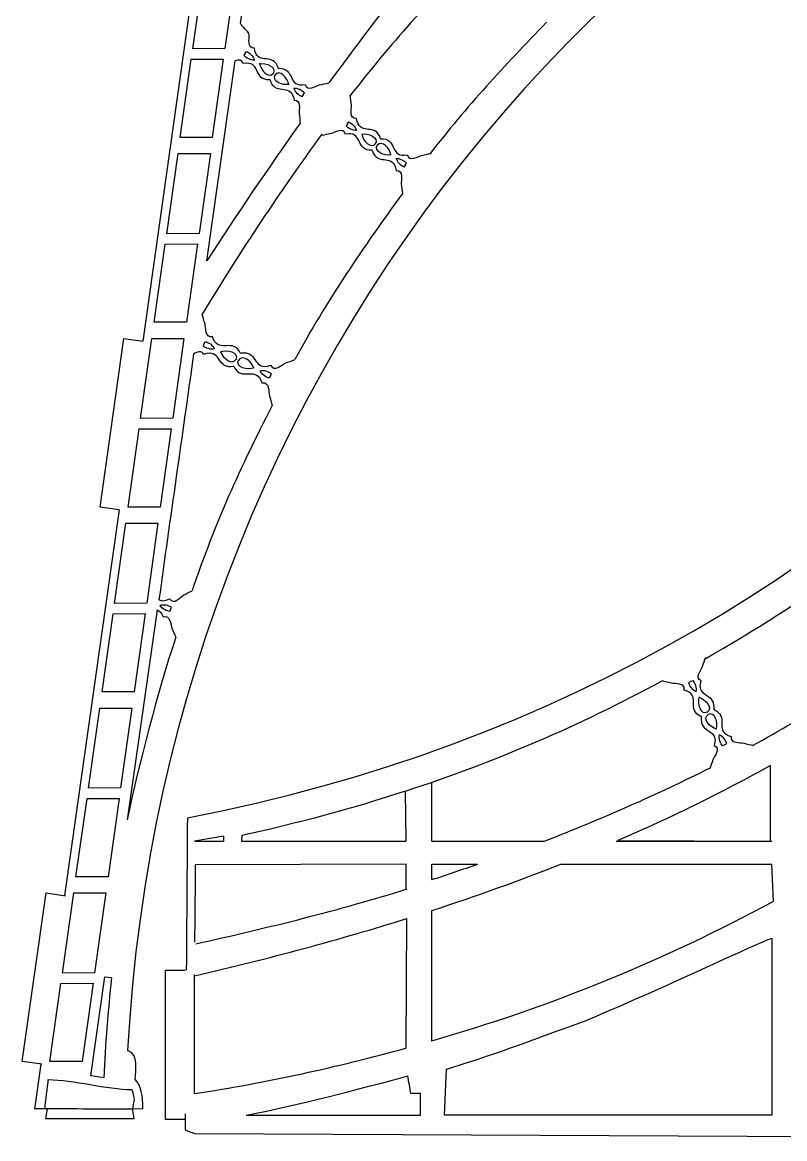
# Model space of a CAD drawing. Extents: x -297 to 143, y -140 to 144.
# Drawn here: x -296.8 to -180.5, y -140.1 to 30.1 of the extents above; entities that cross this region are included whole.
import ezdxf

# ---------------------------------------------------------------- set-up
doc = ezdxf.new("R2010")
doc.units = 0
doc.header["$MEASUREMENT"] = 0
doc.layers.add('LAYER_1', color=7, linetype='CONTINUOUS')

msp = doc.modelspace()

# ---------------------------------------------------------------- linework, layer by layer
at = {"layer": 'LAYER_1', "color": 1}
for points in [[(-271.6017, -91.1763), (-158.8147, -69.7281), (-82.4755, 22.5189), (-76.7633, 130.1193)], [(-85.8812, 94.6306), (-198.6682, 73.1824), (-275.0074, -19.0646), (-280.7196, -126.665)], [(-231.4026, 44.0666), (-238.1582, 36.8032), (-244.1044, 28.9666), (-250.0274, 20.8508)], [(-270.1016, 40.3278), (-270.1016, 40.3278), (-278.4034, -18.5072), (-278.4034, -18.5072)], [(-227.8022, 40.5444), (-234.2786, 33.7778), (-240.7862, 26.683), (-246.762, 18.9332)], [(-263.4832, 29.962), (-263.4832, 29.962), (-263.1046, 32.6216), (-263.1046, 32.6216)], [(-216.8346, 30.0942), (-223.1184, 23.7034), (-229.1004, 17.1366), (-234.609, 10.0748)], [(-268.6426, -6.2798), (-268.6426, -6.2798), (-264.2968, 24.2462), (-264.2968, 24.2462)], [(-260.6492, 23.786), (-259.6042, 23.992), (-257.8884, 23.2712), (-258.5514, 22.2572)], [(-260.603, 23.851), (-260.4616, 22.795), (-259.2264, 21.403), (-258.4796, 22.3574)], [(-256.0974, 20.6246), (-257.1426, 20.4186), (-258.8584, 21.1396), (-258.1954, 22.1534)], [(-256.144, 20.5596), (-256.2852, 21.6158), (-257.5204, 23.0078), (-258.2672, 22.0538)], [(-254.4028, 14.7402), (-259.2972, 7.7502), (-264.0962, 0.8676), (-268.6426, -6.2798)], [(-251.103, 13.017), (-257.3692, 4.478), (-263.421, -4.6508), (-269.35, -14.4124)], [(-245.0677, 13.0485), (-244.0224, 13.2546), (-242.3067, 12.5336), (-242.9697, 11.5197)], [(-245.0213, 13.1133), (-244.8798, 12.0574), (-243.6446, 10.6652), (-242.8983, 11.6195)], [(-240.5624, 9.8222), (-240.7039, 10.8782), (-241.939, 12.2704), (-242.6854, 11.3161)], [(-240.5159, 9.8871), (-241.5612, 9.681), (-243.277, 10.4019), (-242.614, 11.4159)], [(-234.473, 10.0748), (-234.473, 10.0748), (-234.4362, 10.1264), (-234.4362, 10.1264)], [(-238.8212, 4.0026), (-244.6592, -4.0256), (-250.443, -12.5426), (-255.2424, -21.3144)], [(-266.6066, -20.138), (-265.5736, -19.748), (-263.6956, -20.1902), (-264.199, -21.3408)], [(-266.5704, -20.0638), (-266.2448, -21.1194), (-264.7426, -22.33), (-264.1428, -21.2258)], [(-261.4462, -22.6628), (-261.772, -21.6072), (-263.274, -20.3962), (-263.8736, -21.5)], [(-270.6642, -20.4812), (-272.379, -32.8021), (-274.2497, -45.6118), (-275.9383, -57.9591)], [(-261.4098, -22.5884), (-262.4428, -22.9786), (-264.321, -22.5362), (-263.8174, -21.3858)], [(-258.6662, -28.3136), (-263.7558, -38.2), (-267.2404, -45.9678), (-270.9036, -56.5656)], [(-282.0306, -44.2134), (-282.0306, -44.2134), (-290.3324, -103.0481), (-290.3324, -103.0481)], [(-282.0305, -44.2134), (-282.0305, -44.2134), (-284.8977, -43.8105), (-284.8977, -43.8105)], [(-192.6613, -66.9359), (-185.1837, -62.6933), (-177.9823, -58.0871), (-171.1063, -53.1471)], [(-276.2036, -59.505), (-276.2036, -59.505), (-280.7778, -91.5225), (-280.7778, -91.5225)], [(-273.3868, -63.659), (-276.116, -72.03), (-278.9958, -82.793), (-280.7778, -91.5226)], [(-185.4425, -80.1789), (-177.2549, -75.7125), (-169.5173, -70.8823), (-162.1623, -65.6561)], [(-238.3361, -87.1173), (-224.6891, -82.6785), (-211.8455, -77.1477), (-199.2289, -70.3221)], [(-193.5562, -72.7662), (-193.8954, -73.7859), (-193.3923, -75.5945), (-192.2934, -75.0601)], [(-193.627, -72.8044), (-192.5884, -73.0804), (-191.3525, -74.4934), (-192.4023, -75.1188)], [(-190.9011, -77.6849), (-191.9397, -77.4089), (-193.1756, -75.9959), (-192.1258, -75.3704)], [(-190.9719, -77.7231), (-190.6327, -76.7033), (-191.1358, -74.8948), (-192.2347, -75.4292)], [(-217.1949, -94.7693), (-208.5357, -91.3889), (-199.6969, -87.5397), (-191.8949, -83.5761)], [(-234.3051, -94.7693), (-234.3051, -94.7693), (-234.3051, -85.7661), (-234.3051, -85.7661)], [(-271.6073, -91.2127), (-271.6583, -98.9563), (-271.7154, -106.6939), (-271.7754, -114.4284)], [(-270.5051, -94.7693), (-270.5051, -94.7693), (-266.0621, -94.7693), (-266.0621, -94.7693)], [(-234.3051, -94.7693), (-234.3051, -94.7693), (-217.1949, -94.7693), (-217.1949, -94.7693)], [(-206.2033, -94.7693), (-206.2033, -94.7693), (-182.4605, -94.7693), (-182.4605, -94.7693)], [(-234.3051, -100.6107), (-231.9479, -99.8417), (-229.6205, -99.0537), (-227.3221, -98.2471)], [(-234.2987, -105.3191), (-227.4925, -103.1055), (-220.9483, -100.7569), (-214.6447, -98.2613)], [(-214.6593, -98.2671), (-214.6593, -98.2671), (-182.4605, -98.2671), (-182.4605, -98.2671)], [(-214.6593, -98.2671), (-214.6593, -98.2671), (-182.4605, -98.2671), (-182.4605, -98.2671)], [(-270.3271, -110.4199), (-259.0093, -107.8749), (-248.2359, -105.2247), (-238.0703, -102.0377)], [(-234.3051, -125.2263), (-234.3051, -125.2263), (-234.3051, -105.3213), (-234.3051, -105.3213)], [(-270.5201, -115.2953), (-259.1655, -112.6573), (-248.2677, -109.7133), (-238.1329, -106.5433)], [(-238.2633, -126.3109), (-238.2633, -126.3109), (-238.1329, -106.5433), (-238.1329, -106.5433)], [(-283.1666, -115.5956), (-283.7231, -120.6234), (-284.1269, -125.6916), (-284.3341, -130.8335)], [(-270.5201, -133.2357), (-270.5201, -133.2357), (-270.5201, -115.0941), (-270.5201, -115.0941)], [(-270.5201, -133.2357), (-259.4211, -131.5747), (-248.6873, -129.1773), (-238.1791, -126.2879)], [(-293.8093, -128.7755), (-293.8093, -128.7755), (-296.7801, -128.358), (-296.7801, -128.358)], [(-293.9595, -128.7544), (-293.9595, -128.7544), (-294.9207, -135.5665), (-294.9207, -135.5665)], [(-262.6685, -136.5335), (-254.4617, -134.9427), (-245.6261, -132.6181), (-237.9891, -130.5519)], [(-292.9767, -135.5663), (-292.9767, -135.5663), (-294.9207, -135.5665), (-294.9207, -135.5665)], [(-279.9913, -135.4979), (-279.9913, -135.4979), (-278.3842, -135.5666), (-278.3842, -135.5666)], [(-271.9582, -137.1971), (-271.9582, -137.1971), (-274.971, -137.1971), (-274.971, -137.1971)]]:
    msp.add_open_spline(points, degree=3, dxfattribs=at)
at = {"layer": 'LAYER_1', "color": 5}
for points, knots in [([(-264.1909, 38.2572), (-264.1909, 38.2572), (-269.062, 38.2572), (-269.062, 38.2572), (-269.062, 38.2572), (-269.062, 38.2572), (-270.7846, 26.0487), (-270.7846, 26.0487), (-270.7846, 26.0487), (-270.7846, 26.0487), (-265.9082, 26.0856), (-265.9082, 26.0856), (-265.9082, 26.0856), (-265.9082, 26.0856), (-264.1909, 38.2572), (-264.1909, 38.2572)], [0, 0, 0, 0, 0.2, 0.2, 0.2, 0.2, 0.4, 0.4, 0.4, 0.4, 0.6, 0.6, 0.6, 0.6, 1, 1, 1, 1]), ([(-266.134, 24.4853), (-266.134, 24.4853), (-271.0095, 24.4548), (-271.0095, 24.4548), (-271.0095, 24.4548), (-271.0095, 24.4548), (-272.6889, 12.5532), (-272.6889, 12.5532), (-272.6889, 12.5532), (-272.6889, 12.5532), (-267.8177, 12.553), (-267.8177, 12.553), (-267.8177, 12.553), (-267.8177, 12.553), (-266.134, 24.4853), (-266.134, 24.4853)], [0, 0, 0, 0, 0.2, 0.2, 0.2, 0.2, 0.4, 0.4, 0.4, 0.4, 0.6, 0.6, 0.6, 0.6, 1, 1, 1, 1]), ([(-268.1067, 10.075), (-268.1067, 10.075), (-273.0386, 10.0749), (-273.0386, 10.0749), (-273.0386, 10.0749), (-273.0386, 10.0749), (-274.7613, -2.1336), (-274.7613, -2.1336), (-274.7613, -2.1336), (-274.7613, -2.1336), (-269.824, -2.0966), (-269.824, -2.0966), (-269.824, -2.0966), (-269.824, -2.0966), (-268.1067, 10.075), (-268.1067, 10.075)], [0, 0, 0, 0, 0.2, 0.2, 0.2, 0.2, 0.4, 0.4, 0.4, 0.4, 0.6, 0.6, 0.6, 0.6, 1, 1, 1, 1]), ([(-270.0498, -3.6969), (-270.0498, -3.6969), (-274.986, -3.7273), (-274.986, -3.7273), (-274.986, -3.7273), (-274.986, -3.7273), (-276.6653, -15.6292), (-276.6653, -15.6292), (-276.6653, -15.6292), (-276.6653, -15.6292), (-271.7335, -15.6291), (-271.7335, -15.6291), (-271.7335, -15.6291), (-271.7335, -15.6291), (-270.0498, -3.6969), (-270.0498, -3.6969)], [0, 0, 0, 0, 0.2, 0.2, 0.2, 0.2, 0.4, 0.4, 0.4, 0.4, 0.6, 0.6, 0.6, 0.6, 1, 1, 1, 1]), ([(-272.1283, -18.1076), (-272.1283, -18.1076), (-277.0147, -18.1033), (-277.0147, -18.1033), (-277.0147, -18.1033), (-277.0147, -18.1033), (-278.7378, -30.3161), (-278.7378, -30.3161), (-278.7378, -30.3161), (-278.7378, -30.3161), (-273.8457, -30.2792), (-273.8457, -30.2792), (-273.8457, -30.2792), (-273.8457, -30.2792), (-272.1283, -18.1076), (-272.1283, -18.1076)], [0, 0, 0, 0, 0.2, 0.2, 0.2, 0.2, 0.4, 0.4, 0.4, 0.4, 0.6, 0.6, 0.6, 0.6, 1, 1, 1, 1]), ([(-274.0714, -31.8795), (-274.0714, -31.8795), (-278.9629, -31.9099), (-278.9629, -31.9099), (-278.9629, -31.9099), (-278.9629, -31.9099), (-280.642, -43.8118), (-280.642, -43.8118), (-280.642, -43.8118), (-280.642, -43.8118), (-275.7551, -43.8117), (-275.7551, -43.8117), (-275.7551, -43.8117), (-275.7551, -43.8117), (-274.0714, -31.8795), (-274.0714, -31.8795)], [0, 0, 0, 0, 0.2, 0.2, 0.2, 0.2, 0.4, 0.4, 0.4, 0.4, 0.6, 0.6, 0.6, 0.6, 1, 1, 1, 1]), ([(-276.0971, -46.29), (-276.0971, -46.29), (-280.9916, -46.2883), (-280.9916, -46.2883), (-280.9916, -46.2883), (-280.9916, -46.2883), (-282.7144, -58.4985), (-282.7144, -58.4985), (-282.7144, -58.4985), (-282.7144, -58.4985), (-277.8144, -58.4616), (-277.8144, -58.4616), (-277.8144, -58.4616), (-277.8144, -58.4616), (-276.0971, -46.29), (-276.0971, -46.29)], [0, 0, 0, 0, 0.2, 0.2, 0.2, 0.2, 0.4, 0.4, 0.4, 0.4, 0.6, 0.6, 0.6, 0.6, 1, 1, 1, 1]), ([(-278.0402, -60.0619), (-278.0402, -60.0619), (-282.9395, -60.0924), (-282.9395, -60.0924), (-282.9395, -60.0924), (-282.9395, -60.0924), (-284.6188, -71.9942), (-284.6188, -71.9942), (-284.6188, -71.9942), (-284.6188, -71.9942), (-279.7239, -71.9942), (-279.7239, -71.9942), (-279.7239, -71.9942), (-279.7239, -71.9942), (-278.0402, -60.0619), (-278.0402, -60.0619)], [0, 0, 0, 0, 0.2, 0.2, 0.2, 0.2, 0.4, 0.4, 0.4, 0.4, 0.6, 0.6, 0.6, 0.6, 1, 1, 1, 1]), ([(-280.0659, -74.4726), (-280.0659, -74.4726), (-284.9683, -74.4708), (-284.9683, -74.4708), (-284.9683, -74.4708), (-284.9683, -74.4708), (-286.6911, -86.6811), (-286.6911, -86.6811), (-286.6911, -86.6811), (-286.6911, -86.6811), (-281.7833, -86.6442), (-281.7833, -86.6442), (-281.7833, -86.6442), (-281.7833, -86.6442), (-280.0659, -74.4726), (-280.0659, -74.4726)], [0, 0, 0, 0, 0.2, 0.2, 0.2, 0.2, 0.4, 0.4, 0.4, 0.4, 0.6, 0.6, 0.6, 0.6, 1, 1, 1, 1]), ([(-282.009, -88.2445), (-282.009, -88.2445), (-286.9162, -88.2749), (-286.9162, -88.2749), (-286.9162, -88.2749), (-286.9162, -88.2749), (-288.5954, -100.1768), (-288.5954, -100.1768), (-288.5954, -100.1768), (-288.5954, -100.1768), (-283.6927, -100.1767), (-283.6927, -100.1767), (-283.6927, -100.1767), (-283.6927, -100.1767), (-282.009, -88.2445), (-282.009, -88.2445)], [0, 0, 0, 0, 0.2, 0.2, 0.2, 0.2, 0.4, 0.4, 0.4, 0.4, 0.6, 0.6, 0.6, 0.6, 1, 1, 1, 1]), ([(-284.0347, -102.651), (-284.0347, -102.651), (-288.9445, -102.651), (-288.9445, -102.651), (-288.9445, -102.651), (-288.9445, -102.651), (-290.6673, -114.8595), (-290.6673, -114.8595), (-290.6673, -114.8595), (-290.6673, -114.8595), (-285.752, -114.8226), (-285.752, -114.8226), (-285.752, -114.8226), (-285.752, -114.8226), (-284.0347, -102.651), (-284.0347, -102.651)], [0, 0, 0, 0, 0.2, 0.2, 0.2, 0.2, 0.4, 0.4, 0.4, 0.4, 0.6, 0.6, 0.6, 0.6, 1, 1, 1, 1]), ([(-285.9778, -116.4229), (-285.9778, -116.4229), (-290.892, -116.4534), (-290.892, -116.4534), (-290.892, -116.4534), (-290.892, -116.4534), (-292.572, -128.3594), (-292.572, -128.3594), (-292.572, -128.3594), (-292.572, -128.3594), (-287.6615, -128.3552), (-287.6615, -128.3552), (-287.6615, -128.3552), (-287.6615, -128.3552), (-285.9778, -116.4229), (-285.9778, -116.4229)], [0, 0, 0, 0, 0.2, 0.2, 0.2, 0.2, 0.4, 0.4, 0.4, 0.4, 0.6, 0.6, 0.6, 0.6, 1, 1, 1, 1]), ([(-279.7171, -134.0786), (-279.8417, -133.5773), (-279.9663, -133.1024), (-280.0661, -132.6275), (-280.0661, -132.6275), (-283.8802, -132.6275), (-289.0368, -131.1121), (-292.826, -131.1121), (-292.826, -131.1121), (-292.8759, -132.1146), (-293.292, -134.564), (-293.317, -135.5665), (-293.317, -135.5665), (-289.453, -135.5665), (-283.8553, -135.6352), (-279.9913, -135.6352), (-279.9913, -135.6352), (-279.9165, -135.1075), (-279.8168, -134.5799), (-279.7171, -134.0786)], [0, 0, 0, 0, 0.16666667, 0.16666667, 0.16666667, 0.16666667, 0.33333333, 0.33333333, 0.33333333, 0.33333333, 0.5, 0.5, 0.5, 0.5, 0.66666667, 0.66666667, 0.66666667, 0.66666667, 1, 1, 1, 1])]:
    msp.add_open_spline(points, degree=3, knots=knots, dxfattribs=at)
at = {"layer": 'LAYER_1', "color": 1}
for points, knots in [([(-257.7396, 23.0904), (-257.7662, 23.1574), (-257.7942, 23.284), (-257.9076, 23.5202), (-257.9076, 23.5202), (-258.8056, 25.3852), (-260.9856, 23.5086), (-261.3972, 26.1596), (-261.3972, 26.1596), (-262.5652, 26.1066), (-262.1218, 27.6726), (-262.1712, 28.1958), (-262.1712, 28.1958), (-262.242, 28.7096), (-263.4388, 29.4924), (-263.4832, 29.962)], [0, 0, 0, 0, 0.2, 0.2, 0.2, 0.2, 0.4, 0.4, 0.4, 0.4, 0.6, 0.6, 0.6, 0.6, 1, 1, 1, 1]), ([(-262.7956, 25.35), (-262.7956, 25.35), (-262.5762, 25.6548), (-262.5762, 25.6548), (-262.5762, 25.6548), (-262.1952, 25.4888), (-261.5072, 24.9286), (-261.417, 24.3456)], [0, 0, 0, 0, 0.33333333, 0.33333333, 0.33333333, 0.33333333, 1, 1, 1, 1]), ([(-259.007, 21.3202), (-259.0788, 21.3234), (-259.2082, 21.3096), (-259.4684, 21.341), (-259.4684, 21.341), (-261.5228, 21.5904), (-260.4486, 24.2588), (-263.0908, 23.7944), (-263.0908, 23.7944), (-263.277, 24.4352), (-263.7932, 24.4092), (-264.297, 24.2464)], [0, 0, 0, 0, 0.25, 0.25, 0.25, 0.25, 0.5, 0.5, 0.5, 0.5, 1, 1, 1, 1]), ([(-262.7746, 25.3792), (-262.7746, 25.3792), (-262.9924, 25.0738), (-262.9924, 25.0738), (-262.9924, 25.0738), (-262.713, 24.7658), (-261.961, 24.2954), (-261.3794, 24.3976)], [0, 0, 0, 0, 0.33333333, 0.33333333, 0.33333333, 0.33333333, 1, 1, 1, 1]), ([(-257.7396, 23.0904), (-257.6678, 23.087), (-257.5384, 23.1014), (-257.2784, 23.0698), (-257.2784, 23.0698), (-255.2236, 22.8204), (-256.298, 20.1518), (-253.6558, 20.6162), (-253.6558, 20.6162), (-253.3296, 19.4932), (-251.9902, 20.4178), (-251.4788, 20.5392), (-251.4788, 20.5392), (-250.9696, 20.6376), (-250.486, 20.7416), (-250.0274, 20.8508)], [0, 0, 0, 0, 0.2, 0.2, 0.2, 0.2, 0.4, 0.4, 0.4, 0.4, 0.6, 0.6, 0.6, 0.6, 1, 1, 1, 1]), ([(-259.007, 21.3202), (-258.9808, 21.2532), (-258.9528, 21.1268), (-258.839, 20.8904), (-258.839, 20.8904), (-257.941, 19.0254), (-255.761, 20.9022), (-255.3494, 18.251), (-255.3494, 18.251), (-254.1814, 18.3038), (-254.6252, 16.7376), (-254.5758, 16.2148), (-254.5758, 16.2148), (-254.505, 15.701), (-254.4476, 15.2096), (-254.4028, 14.7402)], [0, 0, 0, 0, 0.2, 0.2, 0.2, 0.2, 0.4, 0.4, 0.4, 0.4, 0.6, 0.6, 0.6, 0.6, 1, 1, 1, 1]), ([(-253.9718, 19.0316), (-253.9718, 19.0316), (-253.7546, 19.3376), (-253.7546, 19.3376), (-253.7546, 19.3376), (-254.0338, 19.6446), (-254.7862, 20.1156), (-255.3672, 20.0132)], [0, 0, 0, 0, 0.33333333, 0.33333333, 0.33333333, 0.33333333, 1, 1, 1, 1]), ([(-253.9512, 19.0606), (-253.9512, 19.0606), (-254.1704, 18.7562), (-254.1704, 18.7562), (-254.1704, 18.7562), (-254.5518, 18.9218), (-255.2396, 19.4824), (-255.3298, 20.065)], [0, 0, 0, 0, 0.33333333, 0.33333333, 0.33333333, 0.33333333, 1, 1, 1, 1]), ([(-242.1581, 12.3528), (-242.1845, 12.4199), (-242.2124, 12.5466), (-242.3261, 12.7827), (-242.3261, 12.7827), (-243.224, 14.6476), (-245.4044, 12.771), (-245.8156, 15.4222), (-245.8156, 15.4222), (-246.9838, 15.3693), (-246.54, 16.9351), (-246.5895, 17.4585), (-246.5895, 17.4585), (-246.6602, 17.9723), (-246.7175, 18.4636), (-246.7622, 18.9331)], [0, 0, 0, 0, 0.2, 0.2, 0.2, 0.2, 0.4, 0.4, 0.4, 0.4, 0.6, 0.6, 0.6, 0.6, 1, 1, 1, 1]), ([(-243.4256, 10.5828), (-243.4976, 10.5862), (-243.6265, 10.5718), (-243.8867, 10.6034), (-243.8867, 10.6034), (-245.9414, 10.8529), (-244.867, 13.5214), (-247.5093, 13.057), (-247.5093, 13.057), (-247.8355, 14.1799), (-249.175, 13.2555), (-249.6864, 13.1338), (-249.6864, 13.1338), (-250.1956, 13.0353), (-250.6791, 12.9313), (-251.138, 12.8224)], [0, 0, 0, 0, 0.2, 0.2, 0.2, 0.2, 0.4, 0.4, 0.4, 0.4, 0.6, 0.6, 0.6, 0.6, 1, 1, 1, 1]), ([(-247.1932, 14.6415), (-247.1932, 14.6415), (-247.4106, 14.336), (-247.4106, 14.336), (-247.4106, 14.336), (-247.1313, 14.0283), (-246.3793, 13.5576), (-245.7981, 13.66)], [0, 0, 0, 0, 0.33333333, 0.33333333, 0.33333333, 0.33333333, 1, 1, 1, 1]), ([(-247.214, 14.6126), (-247.214, 14.6126), (-246.9947, 14.9168), (-246.9947, 14.9168), (-246.9947, 14.9168), (-246.6135, 14.7514), (-245.9257, 14.1911), (-245.8354, 13.6079)], [0, 0, 0, 0, 0.33333333, 0.33333333, 0.33333333, 0.33333333, 1, 1, 1, 1]), ([(-242.1581, 12.3528), (-242.0861, 12.3494), (-241.9571, 12.3638), (-241.697, 12.3322), (-241.697, 12.3322), (-239.6422, 12.0827), (-240.7167, 9.4142), (-238.0743, 9.8786), (-238.0743, 9.8786), (-237.7481, 8.7557), (-236.4087, 9.6801), (-235.8973, 9.8018), (-235.8973, 9.8018), (-235.3881, 9.9003), (-234.9045, 10.0043), (-234.4456, 10.1132)], [0, 0, 0, 0, 0.2, 0.2, 0.2, 0.2, 0.4, 0.4, 0.4, 0.4, 0.6, 0.6, 0.6, 0.6, 1, 1, 1, 1]), ([(-243.4256, 10.5828), (-243.3991, 10.5157), (-243.3712, 10.389), (-243.2575, 10.1529), (-243.2575, 10.1529), (-242.3596, 8.288), (-240.1793, 10.1646), (-239.768, 7.5134), (-239.768, 7.5134), (-238.5998, 7.5663), (-239.0436, 6.0004), (-238.9942, 5.4771), (-238.9942, 5.4771), (-238.9235, 4.9633), (-238.8662, 4.472), (-238.8215, 4.0025)], [0, 0, 0, 0, 0.2, 0.2, 0.2, 0.2, 0.4, 0.4, 0.4, 0.4, 0.6, 0.6, 0.6, 0.6, 1, 1, 1, 1]), ([(-238.3904, 8.294), (-238.3904, 8.294), (-238.173, 8.5996), (-238.173, 8.5996), (-238.173, 8.5996), (-238.4524, 8.9073), (-239.2043, 9.378), (-239.7855, 9.2756)], [0, 0, 0, 0, 0.33333333, 0.33333333, 0.33333333, 0.33333333, 1, 1, 1, 1]), ([(-238.3697, 8.323), (-238.3697, 8.323), (-238.589, 8.0188), (-238.589, 8.0188), (-238.589, 8.0188), (-238.9702, 8.1842), (-239.658, 8.7445), (-239.7483, 9.3277)], [0, 0, 0, 0, 0.33333333, 0.33333333, 0.33333333, 0.33333333, 1, 1, 1, 1]), ([(-263.5126, -20.3494), (-263.551, -20.2856), (-263.6012, -20.161), (-263.7578, -19.9388), (-263.7578, -19.9388), (-264.9966, -18.1864), (-266.9028, -20.4796), (-267.7792, -17.8398), (-267.7792, -17.8398), (-268.9642, -18.0948), (-268.7798, -16.4172), (-268.9202, -15.891), (-268.9202, -15.891), (-269.0808, -15.3778), (-269.224, -14.885), (-269.35, -14.4124)], [0, 0, 0, 0, 0.2, 0.2, 0.2, 0.2, 0.4, 0.4, 0.4, 0.4, 0.6, 0.6, 0.6, 0.6, 1, 1, 1, 1]), ([(-284.8977, -43.8105), (-284.8977, -43.8105), (-281.2847, -18.1021), (-281.2847, -18.1021), (-281.2847, -18.1021), (-281.2847, -18.1021), (-278.4033, -18.5071), (-278.4033, -18.5071)], [0, 0, 0, 0, 0.33333333, 0.33333333, 0.33333333, 0.33333333, 1, 1, 1, 1]), ([(-269.0696, -18.9078), (-269.0696, -18.9078), (-268.8978, -18.5586), (-268.8978, -18.5586), (-268.8978, -18.5586), (-268.4798, -18.6626), (-267.6802, -19.1176), (-267.4876, -19.698)], [0, 0, 0, 0, 0.33333333, 0.33333333, 0.33333333, 0.33333333, 1, 1, 1, 1]), ([(-264.504, -22.3768), (-264.578, -22.3862), (-264.7078, -22.4226), (-264.9796, -22.4352), (-264.9796, -22.4352), (-267.1224, -22.533), (-266.4826, -19.6202), (-269.1042, -20.549), (-269.1042, -20.549), (-269.4406, -19.8518), (-270.1328, -20.1708), (-270.6642, -20.4812)], [0, 0, 0, 0, 0.25, 0.25, 0.25, 0.25, 0.5, 0.5, 0.5, 0.5, 1, 1, 1, 1]), ([(-269.0532, -18.8744), (-269.0532, -18.8744), (-269.2236, -19.2242), (-269.2236, -19.2242), (-269.2236, -19.2242), (-268.885, -19.4908), (-268.0354, -19.8426), (-267.4582, -19.6384)], [0, 0, 0, 0, 0.33333333, 0.33333333, 0.33333333, 0.33333333, 1, 1, 1, 1]), ([(-263.5126, -20.3494), (-263.4382, -20.3406), (-263.3082, -20.3036), (-263.0372, -20.2914), (-263.0372, -20.2914), (-260.8936, -20.1936), (-261.5336, -23.1062), (-258.9118, -22.1776), (-258.9118, -22.1776), (-258.3854, -23.2696), (-257.1748, -22.0942), (-256.673, -21.8822), (-256.673, -21.8822), (-256.1692, -21.694), (-255.6926, -21.5048), (-255.2424, -21.3144)], [0, 0, 0, 0, 0.2, 0.2, 0.2, 0.2, 0.4, 0.4, 0.4, 0.4, 0.6, 0.6, 0.6, 0.6, 1, 1, 1, 1]), ([(-264.504, -22.3768), (-264.4658, -22.4412), (-264.4154, -22.5656), (-264.2584, -22.7876), (-264.2584, -22.7876), (-263.0196, -24.5402), (-261.1136, -22.2466), (-260.237, -24.8868), (-260.237, -24.8868), (-259.052, -24.6322), (-259.2368, -26.3096), (-259.0964, -26.8354), (-259.0964, -26.8354), (-258.936, -27.3488), (-258.7924, -27.8414), (-258.6662, -28.3136)], [0, 0, 0, 0, 0.2, 0.2, 0.2, 0.2, 0.4, 0.4, 0.4, 0.4, 0.6, 0.6, 0.6, 0.6, 1, 1, 1, 1]), ([(-258.9626, -23.852), (-258.9626, -23.852), (-258.7936, -23.5018), (-258.7936, -23.5018), (-258.7936, -23.5018), (-259.1316, -23.2358), (-259.9818, -22.8836), (-260.558, -23.088)], [0, 0, 0, 0, 0.33333333, 0.33333333, 0.33333333, 0.33333333, 1, 1, 1, 1]), ([(-258.947, -23.8186), (-258.947, -23.8186), (-259.1184, -24.1676), (-259.1184, -24.1676), (-259.1184, -24.1676), (-259.5368, -24.0636), (-260.3366, -23.6088), (-260.5288, -23.0286)], [0, 0, 0, 0, 0.33333333, 0.33333333, 0.33333333, 0.33333333, 1, 1, 1, 1]), ([(-275.9382, -57.9592), (-275.559, -58.1566), (-275.0702, -58.18), (-274.3202, -57.8098), (-274.3202, -57.8098), (-273.6916, -58.7958), (-272.6658, -57.5324), (-272.2092, -57.272), (-272.2092, -57.272), (-271.748, -57.0346), (-271.3132, -56.799), (-270.9036, -56.5656)], [0, 0, 0, 0, 0.25, 0.25, 0.25, 0.25, 0.5, 0.5, 0.5, 0.5, 1, 1, 1, 1]), ([(-276.2036, -59.5052), (-275.876, -59.645), (-275.5654, -59.9498), (-275.2812, -60.5554), (-275.2812, -60.5554), (-274.1752, -60.1768), (-274.1614, -61.8044), (-273.9672, -62.2922), (-273.9672, -62.2922), (-273.755, -62.7656), (-273.5616, -63.221), (-273.3868, -63.659)], [0, 0, 0, 0, 0.25, 0.25, 0.25, 0.25, 0.5, 0.5, 0.5, 0.5, 1, 1, 1, 1]), ([(-274.1784, -59.4192), (-274.1784, -59.4192), (-274.0562, -59.0646), (-274.0562, -59.0646), (-274.0562, -59.0646), (-274.4104, -58.8482), (-275.2646, -58.6076), (-275.7934, -58.869)], [0, 0, 0, 0, 0.33333333, 0.33333333, 0.33333333, 0.33333333, 1, 1, 1, 1]), ([(-274.167, -59.3854), (-274.167, -59.3854), (-274.2916, -59.7392), (-274.2916, -59.7392), (-274.2916, -59.7392), (-274.7042, -59.6874), (-275.522, -59.3426), (-275.772, -58.8088)], [0, 0, 0, 0, 0.33333333, 0.33333333, 0.33333333, 0.33333333, 1, 1, 1, 1]), ([(-191.2979, -74.7231), (-191.2921, -74.6506), (-191.2613, -74.5234), (-191.2598, -74.259), (-191.2598, -74.259), (-191.2481, -72.1713), (-194.055, -72.9069), (-193.2541, -70.322), (-193.2541, -70.322), (-194.3362, -69.8527), (-193.2408, -68.63), (-193.054, -68.1338), (-193.054, -68.1338), (-192.8906, -67.6368), (-192.725, -67.1661), (-192.5577, -66.7208)], [0, 0, 0, 0, 0.2, 0.2, 0.2, 0.2, 0.4, 0.4, 0.4, 0.4, 0.6, 0.6, 0.6, 0.6, 1, 1, 1, 1]), ([(-193.2302, -75.7662), (-193.294, -75.7312), (-193.4172, -75.6872), (-193.639, -75.5434), (-193.639, -75.5434), (-195.3909, -74.4076), (-193.2357, -72.4646), (-195.8362, -71.7158), (-195.8362, -71.7158), (-195.6348, -70.5536), (-197.258, -70.7985), (-197.7754, -70.6824), (-197.7754, -70.6824), (-198.2805, -70.5463), (-198.7648, -70.4265), (-199.2289, -70.322)], [0, 0, 0, 0, 0.2, 0.2, 0.2, 0.2, 0.4, 0.4, 0.4, 0.4, 0.6, 0.6, 0.6, 0.6, 1, 1, 1, 1]), ([(-194.8483, -70.4196), (-194.8483, -70.4196), (-195.1806, -70.6003), (-195.1806, -70.6003), (-195.1806, -70.6003), (-195.0636, -71.0028), (-194.5904, -71.7623), (-194.0183, -71.9269)], [0, 0, 0, 0, 0.33333333, 0.33333333, 0.33333333, 0.33333333, 1, 1, 1, 1]), ([(-194.8799, -70.4366), (-194.8799, -70.4366), (-194.5464, -70.258), (-194.5464, -70.258), (-194.5464, -70.258), (-194.2741, -70.5767), (-193.8988, -71.389), (-194.0752, -71.9575)], [0, 0, 0, 0, 0.33333333, 0.33333333, 0.33333333, 0.33333333, 1, 1, 1, 1]), ([(-191.2979, -74.7231), (-191.2341, -74.7581), (-191.1109, -74.8021), (-190.8891, -74.9459), (-190.8891, -74.9459), (-189.1372, -76.0817), (-191.2924, -78.0246), (-188.6919, -78.7734), (-188.6919, -78.7734), (-188.8934, -79.9356), (-187.2701, -79.6908), (-186.7527, -79.8069), (-186.7527, -79.8069), (-186.2476, -79.943), (-185.7633, -80.0628), (-185.2992, -80.1673)], [0, 0, 0, 0, 0.2, 0.2, 0.2, 0.2, 0.4, 0.4, 0.4, 0.4, 0.6, 0.6, 0.6, 0.6, 1, 1, 1, 1]), ([(-193.2302, -75.7662), (-193.236, -75.8387), (-193.2668, -75.9659), (-193.2683, -76.2302), (-193.2683, -76.2302), (-193.2801, -78.318), (-190.4731, -77.5824), (-191.274, -80.1673), (-191.274, -80.1673), (-190.1919, -80.6366), (-191.2873, -81.8593), (-191.4741, -82.3555), (-191.4741, -82.3555), (-191.6375, -82.8525), (-191.8031, -83.3231), (-191.9704, -83.7685)], [0, 0, 0, 0, 0.2, 0.2, 0.2, 0.2, 0.4, 0.4, 0.4, 0.4, 0.6, 0.6, 0.6, 0.6, 1, 1, 1, 1]), ([(-189.6483, -80.0526), (-189.6483, -80.0526), (-189.9817, -80.2313), (-189.9817, -80.2313), (-189.9817, -80.2313), (-190.254, -79.9126), (-190.6293, -79.1003), (-190.453, -78.5317)], [0, 0, 0, 0, 0.33333333, 0.33333333, 0.33333333, 0.33333333, 1, 1, 1, 1]), ([(-189.6799, -80.0697), (-189.6799, -80.0697), (-189.3476, -79.889), (-189.3476, -79.889), (-189.3476, -79.889), (-189.4645, -79.4865), (-189.9377, -78.727), (-190.5098, -78.5624)], [0, 0, 0, 0, 0.33333333, 0.33333333, 0.33333333, 0.33333333, 1, 1, 1, 1]), ([(-182.6713, -94.7693), (-182.6713, -94.7693), (-205.9889, -94.6765), (-205.9889, -94.6765), (-205.9889, -94.6765), (-197.8209, -91.1391), (-190.0663, -87.3265), (-182.6713, -83.2095), (-182.6713, -83.2095), (-182.6713, -83.2095), (-182.6713, -94.7693), (-182.6713, -94.7693)], [0, 0, 0, 0, 0.25, 0.25, 0.25, 0.25, 0.5, 0.5, 0.5, 0.5, 1, 1, 1, 1]), ([(-263.3431, -94.7693), (-263.3431, -94.7693), (-263.2829, -93.8771), (-263.2829, -93.8771), (-263.2829, -93.8771), (-254.7797, -92.0459), (-246.4563, -89.7839), (-238.3361, -87.1173), (-238.3361, -87.1173), (-238.3361, -87.1173), (-238.2633, -94.7693), (-238.2633, -94.7693), (-238.2633, -94.7693), (-238.2633, -94.7693), (-263.3431, -94.7693), (-263.3431, -94.7693)], [0, 0, 0, 0, 0.2, 0.2, 0.2, 0.2, 0.4, 0.4, 0.4, 0.4, 0.6, 0.6, 0.6, 0.6, 1, 1, 1, 1]), ([(-266.0621, -94.7693), (-266.0621, -94.7693), (-266.0729, -93.9923), (-266.0729, -93.9923), (-266.0729, -93.9923), (-266.0729, -93.9923), (-270.5051, -94.7693), (-270.5051, -94.7693)], [0, 0, 0, 0, 0.33333333, 0.33333333, 0.33333333, 0.33333333, 1, 1, 1, 1]), ([(-238.2632, -102.0982), (-238.2632, -102.0982), (-238.2632, -98.2672), (-238.2632, -98.2672), (-238.2632, -98.2672), (-238.2632, -98.2672), (-270.4145, -98.3574), (-270.4145, -98.3574), (-270.4145, -98.3574), (-270.4408, -102.2885), (-270.4672, -106.2196), (-270.52, -110.1506)], [0, 0, 0, 0, 0.25, 0.25, 0.25, 0.25, 0.5, 0.5, 0.5, 0.5, 1, 1, 1, 1]), ([(-234.3289, -125.2037), (-216.3163, -120.0005), (-199.0079, -112.9897), (-182.2317, -103.9075), (-182.2317, -103.9075), (-182.2317, -103.9075), (-182.4605, -98.2671), (-182.4605, -98.2671)], [0, 0, 0, 0, 0.33333333, 0.33333333, 0.33333333, 0.33333333, 1, 1, 1, 1]), ([(-234.3051, -100.6107), (-234.3051, -100.6107), (-234.3051, -98.2671), (-234.3051, -98.2671), (-234.3051, -98.2671), (-234.3051, -98.2671), (-227.3791, -98.2671), (-227.3791, -98.2671)], [0, 0, 0, 0, 0.33333333, 0.33333333, 0.33333333, 0.33333333, 1, 1, 1, 1]), ([(-296.7801, -128.358), (-296.7801, -128.358), (-293.1671, -102.6497), (-293.1671, -102.6497), (-293.1671, -102.6497), (-293.1671, -102.6497), (-290.1963, -103.0673), (-290.1963, -103.0673)], [0, 0, 0, 0, 0.33333333, 0.33333333, 0.33333333, 0.33333333, 1, 1, 1, 1]), ([(-232.3966, -136.5335), (-232.3966, -136.5335), (-182.4604, -136.5335), (-182.4604, -136.5335), (-182.4604, -136.5335), (-182.4604, -136.5335), (-182.4605, -109.5279), (-182.4605, -109.5279), (-182.4605, -109.5279), (-185.0197, -110.425), (-196.8587, -116.2187), (-210.7889, -122.0757), (-210.7889, -122.0757), (-225.8008, -127.5634), (-225.8008, -127.5634), (-232.1064, -129.5158), (-232.1064, -129.5158), (-232.1064, -129.5158), (-232.3966, -136.5335), (-232.3966, -136.5335)], [0, 0, 0, 0, 0.16666667, 0.16666667, 0.16666667, 0.16666667, 0.33333333, 0.33333333, 0.33333333, 0.33333333, 0.5, 0.5, 0.5, 0.5, 0.66666667, 0.66666667, 0.66666667, 0.66666667, 1, 1, 1, 1]), ([(-284.334, -130.8336), (-284.334, -130.8336), (-286.3336, -130.549), (-286.3336, -130.549), (-286.3336, -130.549), (-286.3336, -130.549), (-284.182, -115.4356), (-284.182, -115.4356), (-284.182, -115.4356), (-284.182, -115.4356), (-283.1612, -115.5488), (-283.1612, -115.5488)], [0, 0, 0, 0, 0.25, 0.25, 0.25, 0.25, 0.5, 0.5, 0.5, 0.5, 1, 1, 1, 1]), ([(-274.971, -137.1971), (-274.971, -137.1971), (-274.971, -114.4283), (-274.971, -114.4283), (-274.971, -114.4283), (-274.971, -114.4283), (-271.9512, -114.4283), (-271.9512, -114.4283)], [0, 0, 0, 0, 0.33333333, 0.33333333, 0.33333333, 0.33333333, 1, 1, 1, 1]), ([(-278.3842, -135.5665), (-278.3922, -133.6461), (-278.6602, -131.8896), (-279.5589, -131.0973), (-279.5589, -131.0973), (-279.5588, -129.4879), (-278.9257, -127.4038), (-280.7196, -126.6649)], [0, 0, 0, 0, 0.33333333, 0.33333333, 0.33333333, 0.33333333, 1, 1, 1, 1]), ([(-262.6685, -136.5335), (-256.1783, -136.5335), (-242.5277, -136.5335), (-236.0639, -136.5335), (-236.0639, -136.5335), (-236.0639, -135.6893), (-236.0639, -134.1063), (-236.0639, -133.2357), (-236.0639, -133.2357), (-236.5387, -133.2357), (-237.0401, -133.2357), (-237.5413, -133.2357), (-237.5413, -133.2357), (-237.6469, -132.5233), (-237.8573, -131.2907), (-237.9891, -130.5519)], [0, 0, 0, 0, 0.2, 0.2, 0.2, 0.2, 0.4, 0.4, 0.4, 0.4, 0.6, 0.6, 0.6, 0.6, 1, 1, 1, 1]), ([(-292.9767, -135.5663), (-292.9767, -135.5663), (-293.255, -137.0545), (-293.255, -137.0545), (-293.255, -137.0545), (-293.255, -137.0545), (-279.7171, -137.0545), (-279.7171, -137.0545), (-279.7171, -137.0545), (-279.7171, -137.0545), (-279.9913, -135.4979), (-279.9913, -135.4979)], [0, 0, 0, 0, 0.25, 0.25, 0.25, 0.25, 0.5, 0.5, 0.5, 0.5, 1, 1, 1, 1]), ([(-271.9512, -136.3298), (-271.9577, -137.1365), (-271.9644, -137.9431), (-271.971, -138.7498), (-271.971, -138.7498), (-271.4963, -138.961), (-271.0213, -139.1455), (-270.5465, -139.3302), (-270.5465, -139.3302), (-270.5465, -139.3302), (-101.9494, -140.1175), (-101.9494, -140.1175)], [0, 0, 0, 0, 0.25, 0.25, 0.25, 0.25, 0.5, 0.5, 0.5, 0.5, 1, 1, 1, 1])]:
    msp.add_open_spline(points, degree=3, knots=knots, dxfattribs=at)

doc.saveas('drawing.dxf')
